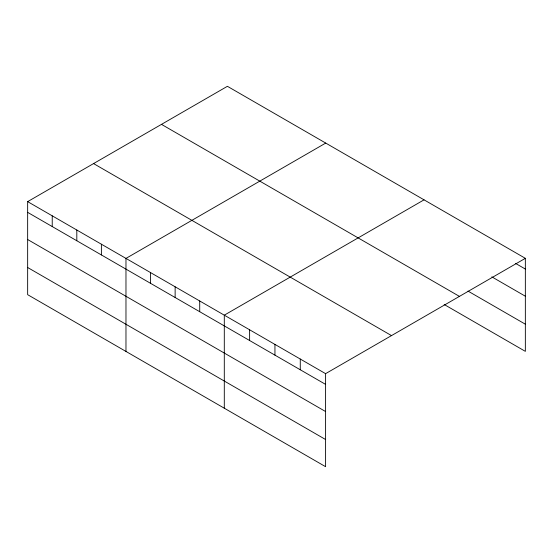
<?xml version="1.0" encoding="UTF-8"?>
<svg xmlns="http://www.w3.org/2000/svg" width="553" height="553" viewBox="0 0 553 553"><rect width="100%" height="100%" fill="white"/><g stroke="black" fill="none" stroke-linecap="round" stroke-linejoin="round"><path stroke-width="0.83" d="M325.593 411.543L325.593 373.655L27.65 201.638L27.65 294.673L325.593 466.691L325.593 411.543L27.65 239.525M444.163 304.489L525.35 351.362L525.35 258.327L227.407 86.309L27.65 201.638M325.724 143.075L125.973 258.403L125.973 351.438M424.047 199.84L224.297 315.169L224.297 408.204M325.593 373.655L525.35 258.327M515.666 263.463L525.35 269.055M491.831 276.859L525.35 296.214M467.997 291.085L525.35 324.196M161.483 124.37L459.432 296.387M93.568 163.584L391.517 335.602M27.65 212.366L325.593 384.383M27.65 267.507L325.593 439.524M300.272 359.035L300.272 369.757M274.945 344.415L274.945 355.137M249.617 329.795L249.617 340.517M199.716 300.977L199.716 311.705M175.135 286.786L175.135 297.514M150.554 272.594L150.554 283.323M101.393 244.212L101.393 254.94M76.812 230.02L76.812 240.749M52.231 215.829L52.231 226.557"/></g></svg>
